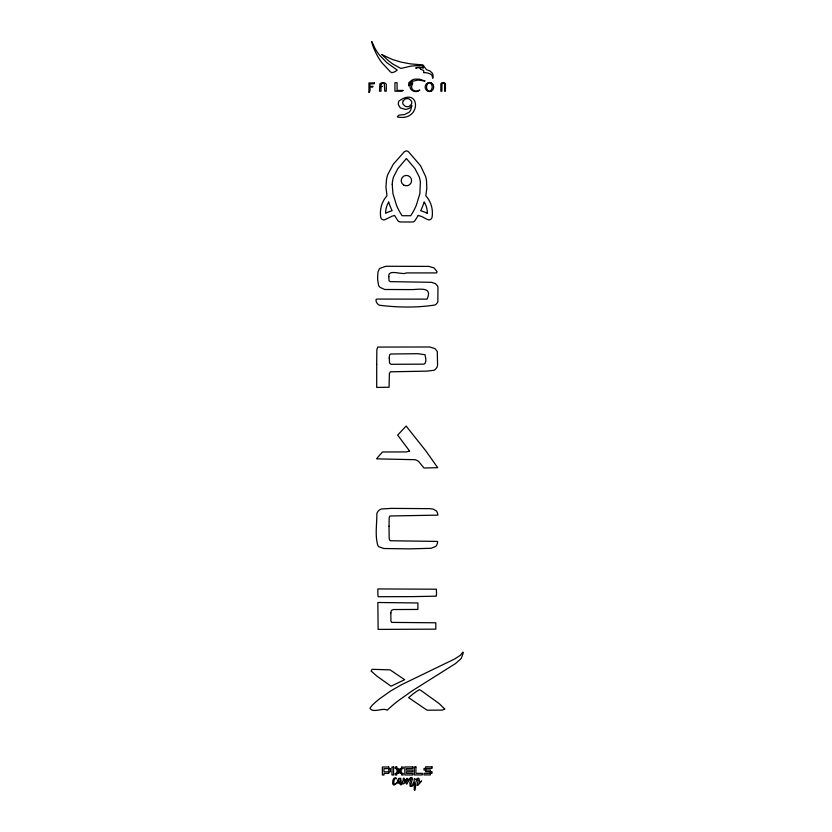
<?xml version="1.0" encoding="UTF-8"?>
<svg xmlns="http://www.w3.org/2000/svg" width="832" height="832" viewBox="0 0 832 832"><rect width="100%" height="100%" fill="white"/><g stroke="black" fill="none" stroke-linecap="round" stroke-linejoin="round"><path stroke-width="1.25" d="M417.747 783.11L416.978 785.543L418.6 784.794A4.857 4.857 0 0 0 419.006 784.056L421.658 780.957L419.619 782.174L419.006 778.482L417.986 778.076L416.957 778.762A4.566 4.566 0 0 0 416.291 779.802M414.274 789.599L414.627 790.4A1.934 1.934 0 0 0 415.002 789.963L415.459 787.509A19.614 19.614 0 0 1 415.688 784.056C415.314 782.371 418.049 776.287 417.997 780.322A25.397 25.397 0 0 1 417.768 783.11M462.8 652.298L460.346 655.283L454.761 658.934L401.398 684.788L390.728 690.955L379.34 698.963A99.57 99.57 0 0 0 372.237 705.224L370.146 707.897A1.498 1.498 0 0 0 370.126 708.552C372.975 713.378 383.646 707.262 387.109 710.226L391.81 706.025A151.05 151.05 0 0 1 397.675 701.168L411.965 690.997L455.655 663.458L461.157 658.559L463.05 653.557A12.376 12.376 0 0 0 463.008 652.621L462.925 652.267M416.291 779.802L414.367 778.544L414.107 779.948A14.31 14.31 0 0 0 414.159 780.458A2.194 2.194 0 0 1 414.201 781.102L413.161 783.588A11.076 11.076 0 0 0 412.599 784.586L412.152 785.429A6.822 6.822 0 0 1 411.902 785.845L411.31 786.282L410.883 785.47A3.494 3.494 0 0 1 410.852 784.836L412.266 779.47A2.673 2.673 0 0 0 412.391 778.794L412.038 777.65L410.977 777.473M418.226 215.478L414.95 220.657A3.12 3.12 0 0 1 412.381 221.998L400.41 221.978A3.151 3.151 0 0 1 397.862 220.657A50.19 50.19 0 0 1 397.238 219.752L394.597 215.467A36.993 36.993 0 0 0 392.028 216.216L385.653 219.326A3.12 3.12 0 0 1 380.754 217.298A26.104 26.104 0 0 1 386.974 195.738L385.944 187.054L386.495 179.525A32.781 32.781 0 0 1 387.764 174.595L393.318 164.164L404.206 151.882A3.12 3.12 0 0 1 408.606 151.882L420.524 165.703L425.63 176.519A33.436 33.436 0 0 1 426.494 180.606L426.826 188.157L425.838 195.759A26.052 26.052 0 0 1 432.058 217.308A3.172 3.172 0 0 1 427.128 219.346L422.001 216.653A35.412 35.412 0 0 0 418.226 215.478M396.354 783.286L396.261 783.411A5.751 5.751 0 0 1 395.845 783.858C393.214 786.282 393.578 781.082 394.399 779.678C394.503 776.578 397.415 780.302 396.146 778.097A1.55 1.55 0 0 0 395.595 777.826L394.441 778.055A1.352 1.352 0 0 0 394.025 778.263L393.099 779.802A9.443 9.443 0 0 0 392.714 782.881L392.683 783.515A2.163 2.163 0 0 0 392.881 784.139L393.588 784.898A1.071 1.071 0 0 0 394.17 785.002L397.332 782.496A2.943 2.943 0 0 0 397.769 782.829L398.632 783.089A1.05 1.05 0 0 0 399.027 782.985L399.61 782.631L399.776 783.266A11.544 11.544 0 0 1 399.755 783.598L400.681 784.857A1.352 1.352 0 0 0 401.461 784.566A1.279 1.279 0 0 0 401.866 784.014L402.802 782.33L402.73 783.172A1.3 1.3 0 0 0 402.875 783.713C404.882 785.855 408.637 771.118 406.058 783.13A2.111 2.111 0 0 0 406.11 783.588L406.796 784.17A21.382 21.382 0 0 0 407.056 783.63L408.314 781.206A5.366 5.366 0 0 1 408.647 780.582L409.656 779.293A23.452 23.452 0 0 1 410.311 778.627L410.987 778.024L411.112 778.565A2.839 2.839 0 0 1 410.987 778.97L409.822 782.704L410.03 785.98A1.539 1.539 0 0 0 410.415 786.448L412.474 785.897A3.786 3.786 0 0 0 412.838 785.252L414.138 782.579A39.51 39.51 0 0 1 414.242 785.034M431.038 91.333L432.692 89.991A4.919 4.919 0 0 0 432.682 84.053M429.926 91.208L431.371 90.043L432.151 87.89A6.386 6.386 0 0 0 432.151 86.164L431.371 84.011L429.926 82.846M420.722 69.222L419.505 67.818L418.018 67.714A14.737 14.737 0 0 0 417.238 67.839L415.688 68.13A5.356 5.356 0 0 1 417.123 67.413L419.952 67.205A8.372 8.372 0 0 1 421.834 67.694C425.87 69.732 421.71 63.908 419.38 65.645A63.118 63.118 0 0 0 418.049 65.634A53.123 53.123 0 0 0 410.259 66.258L400.93 68.453L393.338 64.345A77.459 77.459 0 0 1 388.315 60.559L381.753 54.475A12.761 12.761 0 0 1 383.136 55.214L392.538 59.54L401.201 62.14L410.665 63.898L422.968 64.917L426.358 69.524A1.29 1.29 0 0 0 426.691 69.753L429.998 71.022L432.11 72.956A5.678 5.678 0 0 1 433.004 75.057A5.522 5.522 0 0 1 433.077 76.575L432.775 78.26L432.047 75.577A5.897 5.897 0 0 0 430.706 74.173L428.21 73.174A33.103 33.103 0 0 0 425.63 72.665C421.366 73.278 425.09 71.178 423.363 70.304A6.677 6.677 0 0 1 422.105 69.836L421.99 69.774A6.635 6.635 0 0 0 420.711 69.243M431.038 82.701L432.692 84.042M371.758 41.61L371.852 41.766A9.682 9.682 0 0 1 372.07 42.234L375.097 48.547A49.962 49.962 0 0 0 379.652 55.276L386.994 62.795L396.926 69.846A1.165 1.165 0 0 1 397.249 70.086L395.699 71.24A69.399 69.399 0 0 1 393.879 72.166L391.664 72.696A20.322 20.322 0 0 1 390.094 71.531L381.566 62.369A63.211 63.211 0 0 1 375.648 52.406L375.274 51.615A82.576 82.576 0 0 1 373.225 46.779L371.738 42.037A2.902 2.902 0 0 1 371.706 41.662M414.242 785.034L414.294 789.36M396.396 783.328A3.515 3.515 0 0 0 397.55 780.79L398.476 778.794A1.893 1.893 0 0 1 399.09 778.357C401.669 778.222 401.305 778.617 399.214 778.804A2.309 2.309 0 0 0 398.882 779.47L398.32 781.799L399.006 782.61A1.435 1.435 0 0 0 399.495 782.298C403.229 773.292 398.632 791.263 403.125 780.551A2.922 2.922 0 0 0 403.166 780.01C403.25 776.329 405.09 778.534 404.227 781.082C404.019 783.203 407.888 775.081 408.013 779.927A4.971 4.971 0 0 1 407.836 780.718L408.918 779.615A6.417 6.417 0 0 1 410.935 777.421M431.018 91.281A4.482 4.482 0 0 1 425.152 87.017A4.482 4.482 0 0 1 431.018 82.753M427.398 84.042A2.59 2.59 0 0 1 429.946 82.659M429.946 91.395A2.59 2.59 0 0 1 427.315 89.856A5.522 5.522 0 0 1 427.398 84.053M424.278 202.134A20.873 20.873 0 0 1 427.346 213.294M427.201 213.283A34.258 34.258 0 0 0 420.69 210.735A69.056 69.056 0 0 0 424.133 202.124M376.698 364.374L376.698 387.442L389.085 387.234L389.355 373.662L390.322 371.81L426.504 371.145L433.867 370.323A4.191 4.191 0 0 0 435.323 369.408L437.029 367.276L437.57 365.019L437.289 351.468L434.928 348.598L429.832 346.986L377.749 347.069L376.834 349.783L376.698 364.374M388.846 276.661L389.002 280.613L390.187 281.632L431.496 282.318L435.406 283.618L437.518 285.938A6.49 6.49 0 0 1 437.954 287.071L437.83 301.829A6.718 6.718 0 0 1 435.042 304.98C417.092 307.85 397.405 307.507 379.392 305.219A6.781 6.781 0 0 1 377.832 304.106L376.875 302.921A6.999 6.999 0 0 1 376.199 301.486L375.991 299.614L376.906 299.073L427.045 299.135C432.723 287.019 420.961 289.172 412.183 289.598L384.665 289.484L380.12 287.383A6.188 6.188 0 0 1 378.622 285.49L377.707 280.093A67.122 67.122 0 0 1 377.666 276.266L378.019 271.918L379.101 269.391A5.876 5.876 0 0 1 380.11 268.258L385.913 266.271L428.875 266.396L434.023 267.914L436.987 271.565A1.102 1.102 0 0 1 436.956 272.012L436.571 272.917L406.38 272.917C402.74 275.517 387.639 268.341 388.846 276.661M389.033 526.188L389.178 538.803L390.083 540.748L435.698 541.382L437.611 541.507L437.611 542.173A11.617 11.617 0 0 1 437.237 543.785L436.613 545.262A5.325 5.325 0 0 1 435.666 546.447L431.142 548.278L409.937 548.87L383.874 548.517L378.997 546.801A5.876 5.876 0 0 1 377.811 545.449C374.868 535.35 376.938 524.077 376.854 513.625A6.947 6.947 0 0 1 381.555 508.976L391.279 508.383L429.634 508.654L433.243 509.122L436.311 510.952A5.2 5.2 0 0 1 437.32 512.481L437.913 515.133L389.917 515.986L389.178 517.494L389.033 526.188M389.22 358.124L389.605 363.178L390.998 364.302L423.675 364.156A4.285 4.285 0 0 0 424.923 363.574L425.755 361.462A27.602 27.602 0 0 0 425.786 358.779L425.006 354.713L417.872 353.704L390.53 354.006L389.605 354.806L389.22 358.124M392.226 184.246L392.943 193.658L396.542 205.379A65.593 65.593 0 0 0 399.693 211.848L402.064 215.727L410.738 215.727L413.109 211.848A65.499 65.499 0 0 0 416.27 205.379L419.869 193.658L420.378 181.979A26.062 26.062 0 0 0 419.193 176.81L414.95 168.574L406.401 158.527L397.862 168.584L393.609 176.81A26 26 0 0 0 392.434 181.979L392.226 184.246M390.832 612.955L390.905 620.849L391.56 622.398L435.812 622.794L435.812 629.158L378.113 629.398L377.853 602.493L417.893 602.971L417.893 609.45L393.224 609.544L391.342 610.47L390.832 612.955M436.488 594.703L436.332 596.086L435.583 596.201L412.589 596.617L378.851 596.71L378.144 596.658L377.936 595.358A39.634 39.634 0 0 1 377.863 592.654L377.853 588.942L436.384 589.202L436.488 592.53A30.857 30.857 0 0 1 436.498 594.703M412.589 82.722L412.516 84.261C410.571 86.476 411.757 90.168 414.627 90.802A5.19 5.19 0 0 0 417.955 90.667L419.848 90.074C414.669 94.796 405.538 87.578 412.589 82.722M371.28 671.154L376.792 676.052L391.061 686.202L404.674 679.692L390.062 669.843L372.039 669.313L371.592 670.166A2.642 2.642 0 0 0 371.28 671.154M411.819 105.82L410.727 110.022A8.029 8.029 0 0 1 408.949 112.32L404.404 114.587L398.83 115.138L397.301 116.896C421.699 122.304 420.826 85.602 399.069 100.932A5.658 5.658 0 0 0 398.445 104.78L400.348 107.921L405.35 109.366A8.018 8.018 0 0 0 410.072 107.723L411.819 105.82M441.938 83.647L441.906 91.229L440.846 91.229L440.846 83.845A2.049 2.049 0 0 1 441.407 83.19L441.698 83.002A3.182 3.182 0 0 1 444.122 82.774L445.193 83.45A1.456 1.456 0 0 1 445.411 83.845L445.411 91.229L444.6 91.229L444.6 83.845L443.477 82.93A2.153 2.153 0 0 0 442.738 83.002L441.938 83.647M444.704 709.01L442.385 710.122L427.045 710.185L408.626 697.663L412.714 694.19A122.741 122.741 0 0 1 415.657 692.047L419.266 689.728L420.503 690.134L439.14 703.57L444.704 709.01M409.552 450.954L406.494 451.922L382.46 451.994L378.196 456.83A41.059 41.059 0 0 0 377.343 457.881L376.678 458.858L415.355 459.711L418.444 461.219L423.977 468.01L437.684 467.678L425.714 450.715L406.12 426.067L397.654 435.136L409.552 450.954M409.136 85.124L408.845 85.904L408.803 82.722L411.736 80.267A9.89 9.89 0 0 1 414.856 79.123L419.63 79.206L425.048 81.058L417.986 80.049L412.402 81.286A7.114 7.114 0 0 0 410.394 82.982L409.136 85.124M403.27 100.714L403.083 101.067A3.682 3.682 0 0 0 403.083 104.218L405.101 106.205A4.888 4.888 0 0 0 406.349 106.61A5.086 5.086 0 0 0 407.722 106.673A4.888 4.888 0 0 0 409.417 106.205L411.424 104.218A3.682 3.682 0 0 0 411.434 101.067L409.417 99.081A4.888 4.888 0 0 0 405.101 99.081L403.27 100.714M374.514 82.95L374.015 83.824L369.876 83.824L369.876 86.341L373.048 86.341L372.59 87.121L370.042 87.121L370.042 90.709L368.95 92.56L368.95 82.95L374.514 82.95M381.056 84.126L380.983 86.362L382.439 86.362L380.983 86.871L380.983 91.198L379.486 91.198L379.902 83.866A5.366 5.366 0 0 1 383.323 82.638L383.573 82.701A3.858 3.858 0 0 1 385.642 83.585L386.277 84.209L386.277 91.198L384.779 91.198L384.29 83.699A1.986 1.986 0 0 0 383.074 83.262L382.47 83.346A3.484 3.484 0 0 0 381.462 83.793L381.056 84.126M402.938 90.438L402.064 91.198L394.93 91.198L394.93 82.722L397.093 82.722L397.093 90.438L402.938 90.438M431.995 766.834L425.589 766.854L425.599 771.659L432.006 771.701L432.006 773.302L424.008 773.323L424.008 774.925L430.414 774.904L430.414 773.302L430.404 770.047L423.998 770.068L423.998 768.466L431.995 768.435L431.995 766.834M388.762 767.01L382.356 767.031L382.377 775.029L383.978 775.029L383.968 773.427L388.773 773.417L388.762 767.01M393.546 767L391.945 767L391.966 775.008L393.567 775.008L393.546 767M396.781 766.99L395.179 766.99L395.179 768.591L398.382 768.591L398.393 773.386L395.19 773.396L395.2 774.998L396.791 774.998L396.791 771.794L398.393 771.784L401.596 771.784L401.596 774.987L403.198 774.977L403.198 773.375L399.994 773.386L399.984 768.581L403.187 768.57L403.177 766.969L401.575 766.979L401.586 770.182L396.781 770.193L396.781 766.99M412.807 766.948L404.81 766.969L404.83 774.977L412.828 774.956L412.828 773.354L406.422 773.365L406.422 771.774L412.818 771.753L412.818 770.151L406.422 770.172L406.411 768.57L412.818 768.55L412.807 766.948M415.917 766.938L414.315 766.948L414.336 774.946L422.334 774.935L422.334 773.334L415.927 773.344L415.917 766.938M390.364 768.612L383.958 768.622L383.968 771.826L390.374 771.815L390.364 768.612M388.679 202.124A20.873 20.873 0 0 0 385.601 213.283A35.09 35.09 0 0 1 392.122 210.725A69.94 69.94 0 0 1 388.679 202.124M403.593 184.964A5.2 5.2 0 0 0 411.601 180.856A5.2 5.2 0 0 0 404.04 175.978A5.2 5.2 0 0 0 403.593 184.964"/></g></svg>
